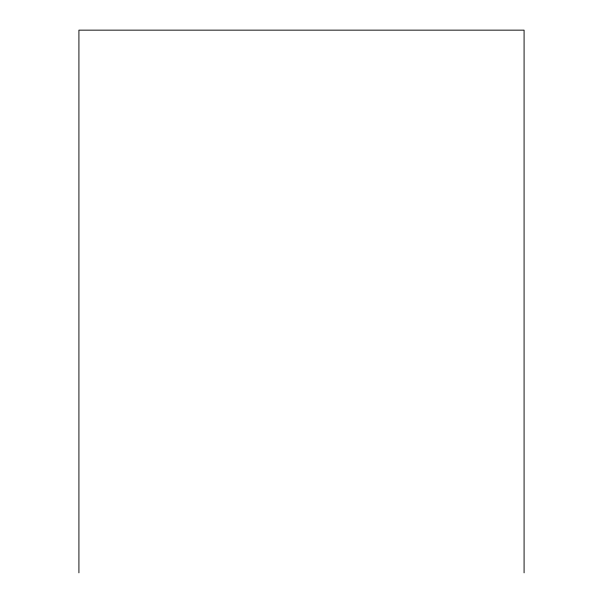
<?xml version="1.0" encoding="UTF-8"?>
<svg xmlns="http://www.w3.org/2000/svg" width="603" height="603" viewBox="0 0 603 603"><rect width="100%" height="100%" fill="white"/><g stroke="black" fill="none" stroke-linecap="round" stroke-linejoin="round"><path stroke-width="0.9" d="M524.082 572.85L524.082 30.15L78.918 30.15L78.918 572.85"/></g></svg>
